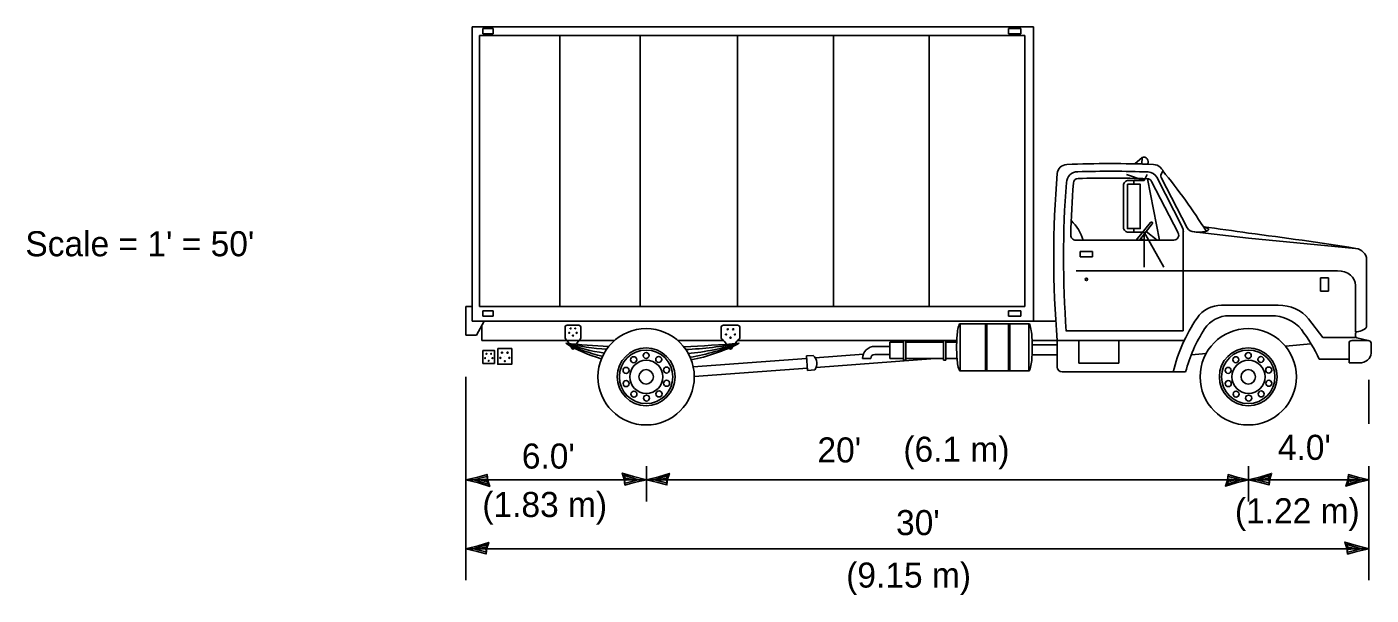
# Model space of a CAD drawing. Extents: x 2145173 to 2147094, y 2149363 to 2149822.
# Drawn here: x 2145365.3 to 2145454.6, y 2149646.9 to 2149684.7 of the extents above; entities that cross this region are included whole.
import ezdxf

# ---------------------------------------------------------------- set-up
doc = ezdxf.new("R2010")
doc.units = 0
doc.layers.add('Design_EX_Roadway Dimensions', color=7, linetype='Continuous')
doc.layers.add('Topo_Building', color=7, linetype='Continuous')

msp = doc.modelspace()

# ---------------------------------------------------------------- linework, layer by layer
at = {"layer": 'Design_EX_Roadway Dimensions'}
for p, q in [((2145394.463, 2149647.931), (2145394.463, 2149661.443)), ((2145454.465, 2149661.233), (2145454.465, 2149658.319)), ((2145406.465, 2149655.509), (2145406.465, 2149653.163)), ((2145446.465, 2149655.509), (2145446.465, 2149653.163)), ((2145454.465, 2149647.931), (2145454.465, 2149655.509)), ((2145406.465, 2149654.601), (2145394.463, 2149654.601)), ((2145446.465, 2149654.601), (2145406.465, 2149654.601)), ((2145454.465, 2149654.601), (2145446.465, 2149654.601)), ((2145454.465, 2149650.019), (2145394.463, 2149650.019))]:
    msp.add_line(p, q, dxfattribs=at)
for points in [[(2145395.931, 2149654.565), (2145395.883, 2149654.959), (2145395.263, 2149654.785), (2145394.463, 2149654.601), (2145395.317, 2149654.391), (2145396.063, 2149654.159), (2145395.931, 2149654.565), (2145395.869, 2149654.825), (2145395.001, 2149654.599), (2145395.947, 2149654.301), (2145395.807, 2149654.637), (2145395.409, 2149654.589), (2145395.791, 2149654.485)], [(2145404.995, 2149654.639), (2145405.043, 2149654.245), (2145405.665, 2149654.419), (2145406.465, 2149654.601), (2145405.613, 2149654.813), (2145404.865, 2149655.045), (2145404.995, 2149654.639), (2145405.061, 2149654.379), (2145405.927, 2149654.603), (2145404.979, 2149654.901), (2145405.121, 2149654.567), (2145405.519, 2149654.615), (2145405.135, 2149654.719)], [(2145407.877, 2149654.637), (2145407.829, 2149654.263), (2145407.231, 2149654.425), (2145406.465, 2149654.601), (2145407.283, 2149654.803), (2145407.999, 2149655.029), (2145407.877, 2149654.637), (2145407.813, 2149654.389), (2145406.983, 2149654.607), (2145407.891, 2149654.889), (2145407.757, 2149654.569), (2145407.377, 2149654.613), (2145407.739, 2149654.713)], [(2145445.061, 2149654.569), (2145445.109, 2149654.945), (2145445.699, 2149654.779), (2145446.465, 2149654.601), (2145445.651, 2149654.397), (2145444.931, 2149654.179), (2145445.061, 2149654.569), (2145445.121, 2149654.813), (2145445.951, 2149654.597), (2145445.043, 2149654.315), (2145445.179, 2149654.637), (2145445.559, 2149654.589), (2145445.197, 2149654.489)], [(2145447.877, 2149654.637), (2145447.831, 2149654.263), (2145447.233, 2149654.425), (2145446.465, 2149654.601), (2145447.281, 2149654.803), (2145448.001, 2149655.029), (2145447.877, 2149654.637), (2145447.815, 2149654.389), (2145446.981, 2149654.607), (2145447.889, 2149654.889), (2145447.753, 2149654.569), (2145447.373, 2149654.613), (2145447.741, 2149654.713)], [(2145453.059, 2149654.569), (2145453.107, 2149654.945), (2145453.697, 2149654.779), (2145454.465, 2149654.601), (2145453.649, 2149654.397), (2145452.931, 2149654.179), (2145453.059, 2149654.569), (2145453.123, 2149654.813), (2145453.949, 2149654.597), (2145453.041, 2149654.315), (2145453.179, 2149654.637), (2145453.557, 2149654.589), (2145453.195, 2149654.489)], [(2145395.873, 2149650.053), (2145395.829, 2149649.679), (2145395.231, 2149649.839), (2145394.463, 2149650.019), (2145395.283, 2149650.221), (2145395.999, 2149650.445), (2145395.873, 2149650.053), (2145395.811, 2149649.807), (2145394.981, 2149650.021), (2145395.885, 2149650.305), (2145395.753, 2149649.983), (2145395.377, 2149650.029), (2145395.737, 2149650.129)], [(2145452.997, 2149650.055), (2145453.045, 2149649.663), (2145453.665, 2149649.833), (2145454.465, 2149650.019), (2145453.613, 2149650.229), (2145452.865, 2149650.463), (2145452.997, 2149650.055), (2145453.061, 2149649.795), (2145453.929, 2149650.021), (2145452.981, 2149650.319), (2145453.123, 2149649.981), (2145453.519, 2149650.029), (2145453.137, 2149650.133)]]:
    msp.add_lwpolyline(points, dxfattribs=at)
at = {"layer": 'Topo_Building'}
for p, q in [((2145432.175, 2149684.693), (2145394.903, 2149684.693)), ((2145394.903, 2149684.693), (2145394.903, 2149665.137)), ((2145396.293, 2149684.589), (2145395.601, 2149684.589)), ((2145395.601, 2149684.589), (2145395.601, 2149684.227)), ((2145396.293, 2149684.227), (2145396.293, 2149684.589)), ((2145406.309, 2149684.693), (2145405.853, 2149684.693)), ((2145430.519, 2149684.227), (2145430.519, 2149684.589)), ((2145430.519, 2149684.589), (2145431.333, 2149684.589)), ((2145431.333, 2149684.589), (2145431.333, 2149684.227)), ((2145432.175, 2149684.693), (2145432.175, 2149665.137)), ((2145431.601, 2149684.129), (2145395.383, 2149684.129)), ((2145395.383, 2149684.129), (2145395.383, 2149666.111)), ((2145395.601, 2149684.227), (2145396.293, 2149684.227)), ((2145400.721, 2149666.111), (2145400.721, 2149684.129)), ((2145406.309, 2149684.129), (2145405.853, 2149684.129)), ((2145406.055, 2149666.111), (2145406.055, 2149684.129)), ((2145412.523, 2149666.111), (2145412.523, 2149684.129)), ((2145418.887, 2149666.111), (2145418.887, 2149684.129)), ((2145425.245, 2149666.111), (2145425.245, 2149684.129)), ((2145431.333, 2149684.227), (2145430.519, 2149684.227)), ((2145431.601, 2149684.129), (2145431.601, 2149666.111)), ((2145439.397, 2149676.019), (2145438.917, 2149675.599)), ((2145439.397, 2149676.019), (2145439.377, 2149675.585)), ((2145439.539, 2149674.489), (2145438.355, 2149674.877)), ((2145439.539, 2149674.489), (2145438.491, 2149674.489)), ((2145438.843, 2149674.237), (2145438.843, 2149674.489)), ((2145439.723, 2149674.877), (2145439.539, 2149674.489)), ((2145439.749, 2149674.601), (2145440.547, 2149670.527)), ((2145442.071, 2149671.367), (2145440.373, 2149674.701)), ((2145440.639, 2149674.851), (2145440.765, 2149675.137)), ((2145442.383, 2149671.333), (2145440.659, 2149674.693)), ((2145440.785, 2149675.173), (2145440.765, 2149675.137)), ((2145438.167, 2149674.169), (2145438.167, 2149671.367)), ((2145441.797, 2149670.999), (2145440.021, 2149674.429)), ((2145438.491, 2149671.045), (2145439.539, 2149671.045)), ((2145438.843, 2149671.297), (2145438.843, 2149671.045)), ((2145439.009, 2149670.527), (2145439.949, 2149671.701)), ((2145439.217, 2149670.527), (2145440.073, 2149671.603)), ((2145439.539, 2149668.729), (2145439.539, 2149671.045)), ((2145439.539, 2149671.045), (2145440.835, 2149668.729)), ((2145440.395, 2149670.527), (2145439.669, 2149671.089)), ((2145442.135, 2149671.079), (2145442.135, 2149664.489)), ((2145442.855, 2149671.071), (2145446.465, 2149670.653)), ((2145434.987, 2149670.527), (2145441.505, 2149670.527)), ((2145439.477, 2149670.527), (2145439.315, 2149670.651)), ((2145446.465, 2149670.653), (2145453.583, 2149669.975)), ((2145435.287, 2149669.765), (2145436.105, 2149669.765)), ((2145435.287, 2149669.405), (2145435.287, 2149669.765)), ((2145436.105, 2149669.405), (2145435.287, 2149669.405)), ((2145436.105, 2149669.765), (2145436.105, 2149669.405)), ((2145454.313, 2149669.255), (2145454.313, 2149664.843)), ((2145435.027, 2149668.491), (2145446.465, 2149668.491)), ((2145446.465, 2149668.491), (2145452.387, 2149668.491)), ((2145451.245, 2149668.013), (2145451.787, 2149668.013)), ((2145451.245, 2149667.129), (2145451.245, 2149668.013)), ((2145451.787, 2149668.013), (2145451.787, 2149667.129)), ((2145453.583, 2149667.521), (2145453.583, 2149664.425)), ((2145451.787, 2149667.129), (2145451.245, 2149667.129)), ((2145394.463, 2149666.111), (2145394.463, 2149664.201)), ((2145394.903, 2149666.111), (2145394.463, 2149666.111)), ((2145431.601, 2149666.111), (2145395.383, 2149666.111)), ((2145395.601, 2149665.823), (2145395.601, 2149665.469)), ((2145396.293, 2149665.823), (2145395.601, 2149665.823)), ((2145396.293, 2149665.469), (2145396.293, 2149665.823)), ((2145406.309, 2149666.111), (2145405.853, 2149666.111)), ((2145430.519, 2149665.823), (2145431.333, 2149665.823)), ((2145430.519, 2149665.469), (2145430.519, 2149665.823)), ((2145431.333, 2149665.823), (2145431.333, 2149665.469)), ((2145446.465, 2149666.209), (2145444.683, 2149666.209)), ((2145448.431, 2149666.209), (2145446.465, 2149666.209)), ((2145432.175, 2149665.137), (2145394.903, 2149665.137)), ((2145395.175, 2149664.201), (2145395.701, 2149665.137)), ((2145395.535, 2149664.843), (2145395.535, 2149663.853)), ((2145395.601, 2149665.469), (2145396.293, 2149665.469)), ((2145401.067, 2149664.713), (2145401.067, 2149664.071)), ((2145401.977, 2149664.877), (2145401.199, 2149664.877)), ((2145402.117, 2149664.713), (2145402.117, 2149664.071)), ((2145406.309, 2149665.137), (2145405.853, 2149665.137)), ((2145411.431, 2149664.713), (2145411.431, 2149664.071)), ((2145411.589, 2149664.877), (2145412.515, 2149664.877)), ((2145412.679, 2149664.713), (2145412.679, 2149664.071)), ((2145427.304, 2149661.841), (2145427.304, 2149664.969)), ((2145427.307, 2149664.969), (2145431.875, 2149664.969)), ((2145428.991, 2149661.841), (2145428.991, 2149664.969)), ((2145429.089, 2149661.841), (2145429.089, 2149664.969)), ((2145430.514, 2149661.841), (2145430.514, 2149664.969)), ((2145431.333, 2149665.469), (2145430.519, 2149665.469)), ((2145430.612, 2149661.841), (2145430.612, 2149664.969)), ((2145431.875, 2149661.843), (2145431.875, 2149664.969)), ((2145433.665, 2149665.137), (2145432.175, 2149665.137)), ((2145446.465, 2149665.501), (2145445.189, 2149665.501)), ((2145447.947, 2149665.501), (2145446.465, 2149665.501)), ((2145451.409, 2149664.063), (2145450.461, 2149665.295)), ((2145394.463, 2149664.201), (2145395.175, 2149664.201)), ((2145404.341, 2149663.853), (2145395.535, 2149663.853)), ((2145411.583, 2149663.853), (2145408.557, 2149663.853)), ((2145427.085, 2149663.853), (2145412.523, 2149663.853)), ((2145423.541, 2149663.853), (2145423.541, 2149662.539)), ((2145423.703, 2149663.853), (2145423.703, 2149662.539)), ((2145426.201, 2149663.853), (2145426.201, 2149662.539)), ((2145426.361, 2149663.853), (2145426.361, 2149662.539)), ((2145433.765, 2149663.853), (2145432.093, 2149663.853)), ((2145433.765, 2149663.853), (2145442.161, 2149663.853)), ((2145433.765, 2149663.853), (2145433.765, 2149662.087)), ((2145434.363, 2149664.489), (2145442.135, 2149664.489)), ((2145435.193, 2149663.853), (2145435.193, 2149662.343)), ((2145437.841, 2149662.343), (2145437.841, 2149663.853)), ((2145453.583, 2149664.063), (2145451.409, 2149664.063)), ((2145453.341, 2149663.853), (2145454.409, 2149663.853)), ((2145453.583, 2149664.359), (2145453.583, 2149664.123)), ((2145454.409, 2149663.853), (2145453.657, 2149664.043)), ((2145417.097, 2149662.829), (2145417.557, 2149662.863)), ((2145417.683, 2149662.713), (2145420.881, 2149662.947)), ((2145422.645, 2149663.467), (2145421.647, 2149663.467)), ((2145422.645, 2149662.933), (2145421.647, 2149662.933)), ((2145422.645, 2149663.747), (2145423.541, 2149663.747)), ((2145422.645, 2149663.747), (2145422.645, 2149662.653)), ((2145423.703, 2149663.747), (2145426.201, 2149663.747)), ((2145426.361, 2149663.747), (2145427.079, 2149663.747)), ((2145432.085, 2149662.909), (2145433.765, 2149662.909)), ((2145432.101, 2149663.559), (2145433.765, 2149663.559)), ((2145442.669, 2149662.909), (2145443.653, 2149663.001)), ((2145448.915, 2149663.483), (2145450.615, 2149663.641)), ((2145453.147, 2149663.687), (2145453.147, 2149662.365)), ((2145454.611, 2149663.687), (2145454.611, 2149663.013)), ((2145395.99, 2149662.764), (2145395.99, 2149662.764)), ((2145397.059, 2149662.796), (2145397.059, 2149662.796)), ((2145409.579, 2149662.111), (2145417.113, 2149662.667)), ((2145409.649, 2149661.461), (2145417.159, 2149662.023)), ((2145417.171, 2149661.859), (2145417.097, 2149662.829)), ((2145417.749, 2149662.069), (2145425.651, 2149662.653)), ((2145417.787, 2149662.357), (2145417.787, 2149662.395)), ((2145421.375, 2149662.659), (2145420.829, 2149662.659)), ((2145422.645, 2149662.653), (2145423.541, 2149662.653)), ((2145423.541, 2149662.539), (2145423.703, 2149662.539)), ((2145423.703, 2149662.653), (2145426.201, 2149662.653)), ((2145426.201, 2149662.539), (2145426.361, 2149662.539)), ((2145426.361, 2149662.653), (2145427.099, 2149662.653)), ((2145435.193, 2149662.343), (2145437.841, 2149662.343)), ((2145453.147, 2149662.613), (2145451.165, 2149662.613)), ((2145453.809, 2149662.365), (2145453.147, 2149662.365)), ((2145417.171, 2149661.859), (2145417.663, 2149661.897)), ((2145427.304, 2149661.841), (2145431.875, 2149661.843)), ((2145442.289, 2149661.767), (2145434.091, 2149661.767))]:
    msp.add_line(p, q, dxfattribs=at)
for points in [[(2145439.377, 2149675.585), (2145439.397, 2149676.019), (2145438.917, 2149675.599), (2145438.917, 2149675.599)], [(2145438.421, 2149674.237), (2145439.269, 2149674.237), (2145439.269, 2149671.297), (2145438.421, 2149671.297)], [(2145401.413, 2149664.679), (2145401.401, 2149664.643), (2145401.432, 2149664.621), (2145401.463, 2149664.643), (2145401.451, 2149664.679)], [(2145401.718, 2149664.679), (2145401.706, 2149664.643), (2145401.737, 2149664.621), (2145401.768, 2149664.643), (2145401.756, 2149664.679)], [(2145401.319, 2149664.39), (2145401.307, 2149664.353), (2145401.338, 2149664.331), (2145401.369, 2149664.353), (2145401.357, 2149664.39)], [(2145401.565, 2149664.21), (2145401.554, 2149664.174), (2145401.584, 2149664.152), (2145401.615, 2149664.174), (2145401.603, 2149664.21)], [(2145401.812, 2149664.39), (2145401.8, 2149664.353), (2145401.831, 2149664.331), (2145401.862, 2149664.353), (2145401.85, 2149664.39)], [(2145411.733, 2149664.287), (2145411.719, 2149664.244), (2145411.756, 2149664.217), (2145411.793, 2149664.244), (2145411.779, 2149664.287)], [(2145411.846, 2149664.636), (2145411.832, 2149664.592), (2145411.869, 2149664.565), (2145411.906, 2149664.592), (2145411.892, 2149664.636)], [(2145412.029, 2149664.072), (2145412.015, 2149664.028), (2145412.052, 2149664.001), (2145412.089, 2149664.028), (2145412.075, 2149664.072)], [(2145412.212, 2149664.636), (2145412.198, 2149664.592), (2145412.235, 2149664.565), (2145412.272, 2149664.592), (2145412.258, 2149664.636)], [(2145412.326, 2149664.287), (2145412.311, 2149664.244), (2145412.349, 2149664.217), (2145412.386, 2149664.244), (2145412.371, 2149664.287)], [(2145395.605, 2149663.198), (2145396.375, 2149663.198), (2145396.375, 2149662.33), (2145395.605, 2149662.33)], [(2145395.819, 2149663), (2145395.807, 2149662.964), (2145395.838, 2149662.941), (2145395.868, 2149662.964), (2145395.857, 2149663)], [(2145396.123, 2149663), (2145396.112, 2149662.964), (2145396.143, 2149662.941), (2145396.173, 2149662.964), (2145396.162, 2149663)], [(2145396.596, 2149663.317), (2145397.522, 2149663.317), (2145397.522, 2149662.275), (2145396.596, 2149662.275)], [(2145396.853, 2149663.08), (2145396.839, 2149663.036), (2145396.876, 2149663.009), (2145396.913, 2149663.036), (2145396.899, 2149663.08)], [(2145397.22, 2149663.08), (2145397.205, 2149663.036), (2145397.242, 2149663.009), (2145397.279, 2149663.036), (2145397.265, 2149663.08)], [(2145395.724, 2149662.71), (2145395.713, 2149662.674), (2145395.743, 2149662.651), (2145395.774, 2149662.674), (2145395.763, 2149662.71)], [(2145395.971, 2149662.531), (2145395.959, 2149662.495), (2145395.99, 2149662.472), (2145396.021, 2149662.495), (2145396.009, 2149662.531)], [(2145396.218, 2149662.71), (2145396.206, 2149662.674), (2145396.237, 2149662.651), (2145396.268, 2149662.674), (2145396.256, 2149662.71)], [(2145396.74, 2149662.731), (2145396.726, 2149662.688), (2145396.763, 2149662.661), (2145396.8, 2149662.688), (2145396.786, 2149662.731)], [(2145397.036, 2149662.516), (2145397.022, 2149662.472), (2145397.059, 2149662.445), (2145397.096, 2149662.472), (2145397.082, 2149662.516)], [(2145397.333, 2149662.731), (2145397.319, 2149662.688), (2145397.356, 2149662.661), (2145397.393, 2149662.688), (2145397.379, 2149662.731)]]:
    msp.add_lwpolyline(points, close=True, dxfattribs=at)
for centre, radius in [((2145406.449, 2149661.443), 3.2), ((2145446.45, 2149661.443), 3.2), ((2145406.449, 2149661.443), 1.92), ((2145406.449, 2149661.443), 1.776), ((2145406.451, 2149662.858), 0.2), ((2145446.45, 2149661.443), 1.92), ((2145446.45, 2149661.443), 1.776), ((2145446.452, 2149662.858), 0.2), ((2145405.114, 2149661.869), 0.2), ((2145406.463, 2149661.443), 1.1), ((2145405.622, 2149662.581), 0.2), ((2145407.285, 2149662.595), 0.2), ((2145407.805, 2149661.892), 0.2), ((2145445.115, 2149661.869), 0.2), ((2145446.465, 2149661.443), 1.1), ((2145445.623, 2149662.581), 0.2), ((2145447.287, 2149662.595), 0.2), ((2145447.807, 2149661.892), 0.2), ((2145405.121, 2149660.994), 0.2), ((2145406.449, 2149661.443), 0.48), ((2145407.813, 2149661.017), 0.2), ((2145445.122, 2149660.994), 0.2), ((2145446.45, 2149661.443), 0.48), ((2145447.814, 2149661.017), 0.2), ((2145405.641, 2149660.291), 0.2), ((2145406.475, 2149660.028), 0.2), ((2145407.305, 2149660.305), 0.2), ((2145445.643, 2149660.291), 0.2), ((2145446.477, 2149660.028), 0.2), ((2145447.306, 2149660.305), 0.2)]:
    msp.add_circle(centre, radius, dxfattribs=at)
for centre, major_axis, ratio, start_param, end_param in [((2145434.418, 2149674.9), (-0.656, 0), 0.986699, 4.757854, 6.199175), ((2145437.28, 2149612.833), (-63.625, 0), 0.986699, 4.667357, 4.757854), ((2145439.496, 2149675.735), (-0.307, 0), 0.986699, 2.562204, 5.053404), ((2145440.144, 2149674.901), (-0.656, 0), 0.986699, 3.941324, 4.712389), ((2145408.827, 2149645.495), (-43.887, 0), 0.986699, 3.896698, 3.902805), ((2145500.884, 2149669.378), (-67.357, 0), 0.986699, 6.199175, 6.366384), ((2145435.152, 2149674.295), (-0.788, 0), 0.986699, 4.751823, 6.208259), ((2145435.157, 2149674.294), (-0.328, 0), 0.986699, 4.751233, 6.208781), ((2145437.207, 2149604.167), (-71.89, 0), 0.986699, 4.676188, 4.7414), ((2145437.218, 2149602.373), (-73.247, 0), 0.986699, 4.67793, 4.7407), ((2145438.494, 2149674.165), (-0.328, 0), 0.986699, 4.712388, 6.283186), ((2145439.73, 2149674.28), (-0.328, 0), 0.986699, 3.612981, 4.67793), ((2145439.785, 2149674.407), (-0.656, 0), 0.986699, 3.607098, 4.676188), ((2145440.794, 2149674.79), (-0.164, 0), 0.986699, 5.885282, 6.919731), ((2145410.359, 2149650.825), (-39.135, 0), 0.986699, 3.694834, 3.822629), ((2145501.535, 2149669.378), (-67.357, 0), 0.986699, 6.208259, 6.356855), ((2145502, 2149669.378), (-67.357, 0), 0.986699, 6.208781, 6.260937), ((2145432.758, 2149669.786), (-2.825, 0), 0.986699, 3.409966, 3.959744), ((2145438.494, 2149671.367), (-0.328, 0), 0.986699, 6.283185, 7.853982), ((2145440.009, 2149671.648), (-0.0808, 0), 0.986699, 2.474668, 5.616261), ((2145441.502, 2149670.849), (-0.328, 0), 0.986699, 1.570796, 3.612981), ((2145441.482, 2149671.074), (-0.656, 0), 0.986699, 3.141593, 3.607098), ((2145442.909, 2149671.718), (-0.656, 0), 0.986699, 0.636546, 1.490846), ((2145443.203, 2149674.431), (-3.422, 0), 0.986699, 1.468726, 1.481502), ((2145443.203, 2149674.431), (-3.423, 0), 0.986699, 1.481501, 1.583763), ((2145443.224, 2149672.842), (-1.812, 0), 0.986699, 1.583763, 1.724357), ((2145442.98, 2149669.693), (-1.812, 0), 0.986699, 4.380236, 4.440684), ((2145423.891, 2149526.919), (-147.747, 0), 0.986699, 4.559006, 4.579507), ((2145443.381, 2149671.841), (-0.786, 0), 0.986699, 1.724358, 2.020531), ((2145443.315, 2149670.651), (-0.786, 0), 0.986699, 4.084063, 4.380236), ((2145443.656, 2149671.301), (-0.173, 0), 0.986699, 1.967205, 2.62086), ((2145443.736, 2149671.222), (-0.0703, 0), 0.986699, 3.052298, 4.084062), ((2145419.009, 2149526.919), (-179.705, 0), 0.811227, 4.518777, 4.559006), ((2145434.988, 2149670.849), (-0.328, 0), 0.986699, 6.260937, 7.853982), ((2145453.391, 2149669.249), (-0.918, 0), 0.811227, 3.141593, 4.487699), ((2145452.387, 2149667.519), (-1.197, 0), 0.811227, 3.141593, 4.712389), ((2145444.683, 2149664.264), (-1.969, 0), 0.986699, 4.712389, 5.694552), ((2145448.429, 2149664.264), (-2.395, 0), 0.811227, 3.700192, 4.712389), ((2145401.202, 2149664.711), (0, -0.162), 0.85058, 3.141593, 4.712389), ((2145401.977, 2149664.711), (0, -0.162), 0.85058, 1.570796, 3.141593), ((2145411.592, 2149664.711), (-0.164, 0), 0.986699, 4.712389, 6.283185), ((2145412.515, 2149664.711), (-0.164, 0), 0.986699, 3.141593, 4.712389), ((2145429.387, 2149664.191), (-2.268, 0), 0.986699, 5.947676, 6.139744), ((2145427.304, 2149664.907), (-0.0622, 0), 0.986699, 4.712389, 5.947676), ((2145427.304, 2149664.907), (-0.0622, 0), 0.986699, 4.666836, 4.712389), ((2145431.872, 2149664.907), (-0.0622, 0), 0.986699, 3.477102, 4.712389), ((2145429.789, 2149664.191), (-2.268, 0), 0.986699, 3.285034, 3.477102), ((2145452.479, 2149659.128), (-11.342, 0), 0.986699, 5.694552, 6.04536), ((2145445.186, 2149663.56), (-1.969, 0), 0.986699, 4.712389, 5.695183), ((2145447.947, 2149663.56), (-2.395, 0), 0.811227, 3.700192, 4.712389), ((2145453.91, 2149664.845), (-0.399, 0), 0.811227, 2.045822, 3.141593), ((2145401.202, 2149664.07), (0, -0.162), 0.85058, 4.712389, 5.567498), ((2145400.002, 2149662.447), (0, -1.988), 0.85058, 2.219283, 2.425905), ((2145403.177, 2149662.447), (0, -1.988), 0.85058, 3.85728, 4.090146), ((2145401.977, 2149664.07), (0, -0.162), 0.85058, 0.715687, 1.570796), ((2145411.592, 2149664.07), (-0.164, 0), 0.986699, 0, 0.855109), ((2145410.162, 2149662.447), (-2.015, 0), 0.986699, 3.763836, 3.996701), ((2145413.945, 2149662.447), (-2.015, 0), 0.986699, 5.428076, 5.634699), ((2145412.515, 2149664.07), (-0.164, 0), 0.986699, 2.286484, 3.141593), ((2145438.045, 2149663.405), (-10.97, 0), 0.986699, 6.22343, 6.283186), ((2145432.679, 2149663.722), (-5.594, 0), 0.986699, 6.139743, 6.223431), ((2145426.497, 2149663.722), (-5.594, 0), 0.986699, 3.201347, 3.285035), ((2145421.131, 2149663.405), (-10.97, 0), 0.986699, 3.141592, 3.201348), ((2145452.479, 2149659.128), (-10.533, 0), 0.986699, 5.724533, 6.026691), ((2145437.345, 2149658.366), (-14.78, 0), 0.811227, 3.503325, 3.687327), ((2145453.344, 2149663.689), (-0.2, 0), 0.811227, 4.712389, 6.283185), ((2145453.681, 2149664.357), (-0.0958, 0), 0.811227, 4.869684, 6.283185), ((2145453.681, 2149664.118), (-0.0958, 0), 0.811227, 0, 1.267154), ((2145453.472, 2149665.426), (-1.239, 0), 0.811227, 1.728091, 2.096139), ((2145454.41, 2149663.689), (-0.2, 0), 0.811227, 3.141593, 4.712389), ((2145406.035, 2149677.731), (0, -15.206), 0.85058, 5.892189, 6.087602), ((2145405.29, 2149679.217), (0, -16.305), 0.85058, 5.976674, 6.166947), ((2145404.888, 2149686.289), (0, -23.05), 0.85058, 6.089051, 6.229955), ((2145405.756, 2149674.216), (0, -11.876), 0.85058, 5.804848, 6.054553), ((2145407.896, 2149757.854), (0, -94.52), 0.85058, 6.19862, 6.2342), ((2145400.002, 2149662.447), (0, -1.988), 0.85058, 2.043681, 2.11144), ((2145401.59, 2149663.396), (0, -0.105), 0.85058, 5.12913, 7.437241), ((2145404.539, 2149757.854), (-95.794, 0), 0.986699, 1.616842, 1.655361), ((2145408.124, 2149686.289), (-23.36, 0), 0.986699, 1.611145, 1.76493), ((2145407.644, 2149679.217), (-16.525, 0), 0.986699, 1.667011, 1.877308), ((2145406.757, 2149677.731), (-15.411, 0), 0.986699, 1.740883, 1.961792), ((2145407.09, 2149674.216), (-12.037, 0), 0.986699, 1.766135, 2.049134), ((2145412.054, 2149663.396), (-0.107, 0), 0.986699, 0.416741, 2.724852), ((2145413.945, 2149662.447), (-2.015, 0), 0.986699, 5.742541, 5.810301), ((2145417.018, 2149662.316), (-0.772, 0), 0.986699, 2.55855, 3.941573), ((2145421.643, 2149662.662), (-0.814, 0), 0.986699, 4.712389, 6.286099), ((2145421.646, 2149662.659), (-0.276, 0), 0.986699, 4.712389, 6.283185), ((2145438.045, 2149663.405), (-10.97, 0), 0.986699, 6.283185, 6.342941), ((2145421.131, 2149663.405), (-10.97, 0), 0.986699, 3.081837, 3.141593), ((2145453.811, 2149663.012), (-0.798, 0), 0.811227, 1.570796, 3.141593), ((2145432.679, 2149663.088), (-5.594, 0), 0.986699, 0.059754, 0.143442), ((2145429.387, 2149662.619), (-2.268, 0), 0.986699, 0.143441, 0.335509), ((2145429.789, 2149662.619), (-2.268, 0), 0.986699, 2.806083, 2.998151), ((2145426.497, 2149663.088), (-5.594, 0), 0.986699, 2.998151, 3.081838), ((2145434.088, 2149662.089), (-0.328, 0), 0.986699, 0, 1.570796), ((2145427.304, 2149661.902), (-0.0622, 0), 0.986699, 0.335509, 1.570797), ((2145427.304, 2149661.902), (-0.0622, 0), 0.986699, 1.570796, 1.594833), ((2145431.872, 2149661.902), (-0.0622, 0), 0.986699, 1.570796, 2.806084)]:
    msp.add_ellipse(centre, major_axis=major_axis, ratio=ratio, start_param=start_param, end_param=end_param, dxfattribs=at)
msp.add_ellipse((2145435.696, 2149667.911), major_axis=(-0.0788, 0), ratio=0.986699, dxfattribs=at)

# ---------------------------------------------------------------- texts
at = {"layer": 'Design_EX_Roadway Dimensions'}
for s, height, p in [("Scale = 1' = 50'", 1.665, (2145365.212, 2149669.452)), ('(6.1 m)', 1.6646, (2145423.539, 2149655.799)), ("4.0'", 1.6647, (2145448.417, 2149655.927)), ("6.0'", 1.6647, (2145398.193, 2149655.346)), ("20'", 1.6647, (2145417.832, 2149655.752)), ('(1.83 m)', 1.6646, (2145395.569, 2149652.129)), ('(1.22 m)', 1.6646, (2145445.564, 2149651.711)), ("30'", 1.6647, (2145423.052, 2149650.925)), ('(9.15 m)', 1.6646, (2145419.743, 2149647.44))]:
    msp.add_text(s, height=height, dxfattribs=at).set_placement(p)

doc.saveas('drawing.dxf')
